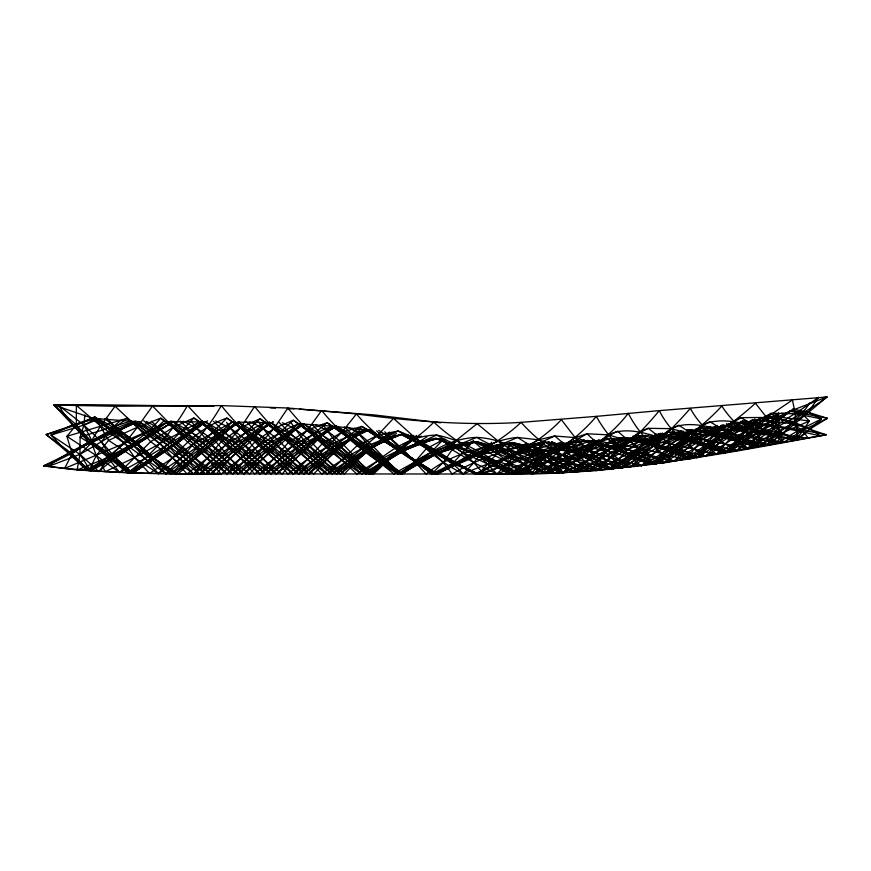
<?xml version="1.0" encoding="UTF-8"?>
<svg xmlns="http://www.w3.org/2000/svg" width="871" height="871" viewBox="0 0 871 871"><rect width="100%" height="100%" fill="white"/><g stroke="black" fill="none" stroke-linecap="round" stroke-linejoin="round"><path stroke-width="1.31" d="M84.901 414.857L83.899 425.07L80.121 437.1L79.958 454.368L77.116 469.981L43.55 465.833L134.58 421.477L172.817 445.016L210.706 473.998L249.683 442.381L269.422 421.825M547.99 441.869L620.196 468.326L661.252 445.625L699.544 428.097L725.881 435.859L766.926 445.037L782.931 433.562L826.971 396.991L659.282 410.633C639.586 434.738 616.788 455.773 589.558 471.157C563.178 460.128 535.6 452.789 508.631 443.579L507.76 449.175L508.414 473.955L524.342 464.581L575.35 440.574C606.695 442.969 637.147 451.113 666.38 462.479L826.22 434.781L779.937 419.125L771.053 413.311L733.73 434.15L696.942 457.678L625.454 437.634L582.449 452.604L533.945 473.617L508.849 462.555L483.307 449.959L473.334 441.194L452.136 449.697L443.285 462.381L431.668 474.009C414.531 461.826 397.84 448.217 384.721 431.766M389.391 432.092L386.931 435.141L340.507 474.009L303.816 446.3L265.579 422.359L238.164 445.31L199.797 473.998L160.068 443.84L134.58 421.477L92.74 418.32L46.109 434.575L72.119 453.693L88.962 470.732L96.246 455.577L108.581 440.345L137.422 427.226L160.721 418.178L199.84 445.048L238.164 474.009L295.313 429.479L304.306 423.829M416.556 435.413L401.781 449.937L369.391 474.009L332.178 447.411L303.859 423.959L265.579 445.484L226.917 474.009L187.178 441.695L152.534 406.006L115.081 406.245L53.958 405.059L88.57 441.804L127.743 472.92L172.817 445.016L207.559 420.856M512.366 442.522L507.76 449.175L478.56 455.032L452.485 463.601L431.668 474.009L401.781 449.937L369.533 429.719L332.178 447.411L293.385 474.009C266.45 454.412 242.28 431.45 221.288 405.603L152.534 406.006L137.422 427.226L124.782 443.219L107.558 457.177L88.962 470.732M809.714 402.794C800.895 417.917 784.662 427.073 777.128 443.132L733.73 434.15L691.106 430.111L653.718 445.756L613.01 469.044L588.742 459.257L551.561 441.913M95.472 418.646L72.511 425.037L50.986 435.032L79.958 454.368L98.902 471.614L110.258 456.36L125.707 440.846L171.228 420.911M361.117 428.804L344.317 444.852L308.748 474.009L271.001 445.625L232.611 421.804L193.667 443.916L149.496 473.454L105.358 471.636L64.65 468.424L43.55 465.833C76.115 455.424 101.45 430.688 134.58 421.477M491.669 442.228C478.517 460.389 454.608 462.73 436.491 474.009C415.511 461.205 394.748 447.509 376.631 430.84M511.506 443.187L521.272 449.273L573.314 472.147L618.192 449.643L658.465 434.226L702.679 439.245L747.743 448.663L763.192 428.837L779.937 419.125L792.969 409.12L808.125 412.244L827.45 418.276L802.735 430.492L783.628 442.326L779.251 434.313L778.674 413.192L763.192 428.837L728.842 452.136L660.142 433.312M331.557 425.93L313.778 443.753L276.423 474.009L238.164 445.31L199.851 421.629L134.624 457.547L105.358 471.636L96.246 455.577L91.194 441.379L76.332 424.95L53.958 405.059L85.902 404.645L213.918 406.322M506.508 443.012L478.571 473.998L452.485 463.601L402.598 434.096C376.25 441.575 354.747 459.3 332.178 474.009L293.385 445.114L265.579 422.359C237.075 435.805 211.533 454.292 187.058 473.955L149.496 473.454L134.624 457.547L124.782 443.219L94.808 416.795L76.332 424.95L46.109 434.575L90.715 470.852L115.277 457.558L173.318 421.76L205.469 421.891L243.738 444.395L282.128 474.009C297.697 456.186 313.865 437.797 334.921 426.387M235.508 422.337L216.15 442.065L175.125 473.889C148.375 456.164 126.197 431.972 96.757 418.287L83.899 425.07L50.986 435.032L68.428 453.399L87.035 470.471L137.193 444.46L167.853 421.608L205.458 445.168L243.738 474.009L282.128 442.936L300.909 423.611M202.377 420.856C182.42 442.272 156.78 456.85 132.806 473.171L110.258 456.36L80.121 437.1L130.596 421.139M526.03 443.056L513.139 455.228L507.989 464.668L478.571 473.998L456.981 464.08L401.357 434.477C371.906 440.846 345.7 456.132 321.813 474.009C302.662 454.063 283.402 433.802 260.015 418.744L240.701 427.65L221.201 441.771L193.591 473.976L150.683 441.651L137.422 427.226L115.081 406.245L100.579 426.006L91.194 441.379L107.558 457.177L119.556 472.55L144.586 458.669L205.469 421.891L232.611 445.157L271.001 474.009L322.444 435.032L336.086 426.148M544.092 442.457L513.269 473.9L487.967 464.025L463.198 452.866L440.682 438.614M172.959 421.194C143.867 442.577 110.53 456.85 77.116 469.981L128.483 472.899L178.217 473.889L483.329 473.998C598.998 477.341 713.066 455.881 826.22 434.781C798.62 428.957 770.748 425.19 742.876 421.096L725.881 435.859L705.575 456.23L661.252 445.625L619.673 437.623M584.016 439.942L547.739 473.301L496.884 453.236L473.334 441.194L452.485 463.601L436.491 474.009L366.277 429.839L332.178 426.137L298.709 423.742C270.25 436.153 244.882 454.129 221.201 474.009L187.058 473.955L160.068 443.84L137.422 427.226L126.926 418.341L66.904 436.317L72.119 453.693L87.035 470.471C114.253 451.624 145.109 439.028 173.318 421.76L210.717 444.177L249.683 474.009C265.437 454.989 282.781 437.111 303.859 423.959L340.507 446.594L373.332 474.009C388.814 461.129 400.998 441.379 421.346 436.142M545.148 442.49C533.041 451.962 525.616 466.116 512.094 473.922L436.621 435.065C406.615 435.565 383.371 455.37 361.933 474.009C333.811 456.143 308.813 433.954 287.898 408.009L221.288 405.603C206.765 431.287 186.176 452.582 165.991 473.813L100.579 426.006L76.365 405.374L76.332 424.95L88.57 441.804L110.955 457.493L131.227 473.105C156.366 459.148 178.653 440.911 199.851 421.629L226.917 444.003L265.579 474.009L332.178 426.137L369.391 449.164L402.348 474.009C419.691 460.672 441.162 453.562 458.135 440.127M163.759 420.878C144.608 441.074 119.033 452.702 98.902 471.614M706.479 427.258L737.28 441.695L747.841 448.663C770.41 426.006 802.213 416.774 826.971 396.991L823.247 397.622M594.174 440.432L651.813 464.472L688.602 441.151L722.897 425.2C748.429 427.356 774.58 428.423 798.304 439.213L821.516 418.918L808.125 412.244L790.324 411.079C767.199 423.241 743.899 435.456 724.258 452.974L688.602 441.151L658.465 434.226L639.172 447.727L596.036 470.634L510.929 442.806M674.35 431.221L653.718 445.756L629.907 467.259L548.556 442.337M120.372 420.639L114.264 425.995L101.341 441.782L79.958 454.368L48.003 466.606C72.609 447.585 103.148 438.287 126.926 418.341L167.384 444.939L205.425 473.998L263.009 428.586L273.048 421.912M622.765 437.547L583.744 471.538L533.542 452.604L511.865 442.795M562.035 442.022C550.472 451.058 539.748 461.129 531.974 473.715C500.379 460.868 466.965 452.942 436.077 438.309C410.687 441.706 389.718 456.883 371.558 474.009C351.416 458.124 329.63 444.025 312.439 424.732M662.504 432.974L620.196 468.326L575.35 440.574L507.989 464.668L513.269 473.9L605.683 438.342C637.311 439.844 668.188 447.259 698.041 457.515C705.815 443.579 716.06 430.84 730.431 423.35C760.971 422.664 790.781 429.153 820.362 435.925C803.138 423.154 781.81 417.427 760.492 418.145L725.881 435.859L691.422 458.582L649.069 444.058L632.923 436.861M599.128 439.507L582.449 452.604L562.96 472.757L487.477 446.877L472.986 440.998M701.972 427.715L656.233 463.884L587.283 440.291M578.78 441.118L562.133 454.684L545.409 473.41C521.99 464.766 501.054 450.862 477.7 442.011C449.044 443.361 420.693 452.92 400.529 474.009C382.021 454.586 359.919 439.376 336.652 426.235L298.72 446.192L260.07 474.009L221.201 441.771L187.494 405.505C172.523 431.972 151.75 454.412 127.743 472.92C105.805 449.697 75.57 434.487 59.261 406.289M636.745 435.772L618.192 449.643L596.036 470.634L554.718 436.001L538.528 439.833L477.297 473.998L401.357 434.477L366.234 449.207L327.18 474.009C299.787 455.13 275.421 432.364 254.593 406.43L240.701 427.65L199.797 473.998L172.817 445.016L143.661 420.769M798.304 439.213L795.332 413.681L792.403 399.985L766.774 417.438L705.575 456.23C686.402 445.408 669.309 430.568 659.282 410.633L596.352 416.36C575.012 441.869 546.128 458.712 517.026 473.868C490.983 459.507 466.421 440.878 436.621 435.065L401.204 451.396L366.234 474.009L336.576 447.454L298.709 423.742L271.001 445.625L232.611 474.009L160.721 418.178C141.614 441.096 115.081 454.564 90.715 470.852L79.958 454.368L92.478 442L138.935 421.477L176.356 444.025L216.15 474.009L243.738 444.395L271.012 422.685L308.748 445.484L344.317 474.009L357.426 460.226L373.332 446.192L386.931 435.141L393.224 433.05M826.971 396.991L790.324 411.079L779.937 419.125L774.286 426.169L769.714 435.435L762.277 446.05C731.39 438.755 700.153 432.31 668.275 432.136L627.839 449.534L583.744 471.538L545.333 442.076C521.272 448.674 499.061 459.91 478.571 473.998M396.436 433.595L371.558 448.14L336.576 474.009L298.72 446.192L271.012 422.685L238.142 422.141L210.717 444.177L178.217 473.889L125.707 440.846L114.264 425.995L106.926 418.396L118.75 430.764L137.542 443.491L153.949 458.015L175.125 473.889L205.458 445.168L232.611 421.804L260.07 444.352L298.72 474.009C320.735 458.56 342.249 442.13 366.277 429.839L436.589 474.009C465.833 458.636 496.753 445.353 521.076 422.359L596.352 416.36C607.185 436.251 623.375 452.485 641.47 465.865C670.18 448.707 699.13 430.938 721.83 405.995C732.718 423.208 749.071 435.729 766.926 445.037L774.101 435.369L778.892 425.897L771.249 421.422L760.492 418.145L744.509 430.949L729.691 451.984C699.413 443.121 668.449 436.306 636.799 435.522L594.555 452.604L547.739 473.301C536.34 462.621 527.968 448.271 512.562 442.642C484.777 448.238 459.148 460.628 434.379 474.009C406.626 456.36 377.862 439.485 356.424 413.954L287.898 408.009L273.984 428.51L232.611 474.009L205.458 445.168L180.134 421.107M205.469 421.891L176.356 444.025L128.483 472.899L110.258 456.36L101.341 441.782L83.899 425.07L59.533 406.017M613.805 438.287L594.555 452.604L577.288 472.006L531.669 455.707L477.7 442.011C450.547 447.618 423.502 456.056 401.781 474.009C384.47 460.65 367.192 446.257 354.66 428.194M742.876 421.096L689.516 458.875L670.844 452.027M239.416 421.989L205.458 445.168L165.991 473.813L137.193 444.46L92.74 418.32L53.958 405.059M273.222 421.902L238.164 445.31L210.706 473.998C191.217 454.259 171.315 434.215 146.372 421.39M648.645 434.977L627.839 449.534L609.221 469.48L562.133 454.684L513.661 442.838M426.932 436.785C407.955 449.512 386.55 458.549 369.391 474.009C352.32 459.093 335.139 443.415 322.825 424.242M304.382 423.981L271.001 445.625L243.738 474.009L216.15 442.065L195.757 427.617L183.052 421.205M239.155 421.989C215.91 438.407 194.81 457.808 171.217 473.878C146.23 455.533 121.886 436.447 96.757 418.287M710.725 426.496L688.602 441.151L663.724 462.839L583.33 440.193M683.202 431.025L661.252 445.625L641.47 465.865L594.555 452.604L548.752 442.185M717.388 425.734L694.187 440.998L656.233 463.884L605.683 438.342L576.134 453.323L531.974 473.715C519.007 454.684 495.697 448.445 476.709 437.405C446.453 438.331 422.141 457.656 398.276 474.009C369.348 457.264 342.924 436.404 321.628 410.513L307.539 430.024L265.579 474.009L238.164 445.31L213.515 421.357M366.038 429.936L340.507 446.594L303.816 474.009C278.72 454.597 252.361 436.992 226.917 418.069C197.358 428.216 178.196 450.884 158.489 473.682L108.581 440.345L94.808 416.795M246.395 421.771L298.72 474.009L341.835 432.299L356.424 413.954C410.981 421.172 466.039 425.81 521.076 422.359C537.799 441.14 558.921 454.967 577.288 472.006L598.671 460.313L619.727 447.324L639.782 431.831L648.231 428.303L659.456 437.09L696.942 457.678L721.242 436.153L752.522 419.898L791.695 423.611L802.735 430.492L808.212 438.287L779.251 434.313L770.791 425.69L742.952 421.466L722.331 434.411L689.516 458.875L649.069 444.058L619.771 437.558M206.144 421.346C181.114 437.667 157.586 456.35 132.806 473.171L115.277 457.558L101.341 441.782L136.039 420.813M695.57 429.022C716.452 434.596 736.768 441.967 757.835 446.888L759.937 437.884L754.7 429.588L742.952 421.466L727.035 431.014L690.387 458.712L668.83 450.895L646.75 440.704L632.977 436.164M365.842 429.033C344.829 438.723 329.336 457.384 313.778 474.009L276.423 444.787L238.142 422.141L199.84 445.048L158.489 473.682L132.664 444.362L92.74 418.32L76.332 424.95L66.904 436.317L96.246 455.577L119.556 472.55L150.683 441.651L173.264 427.345L193.787 417.982C217.315 432.789 236.487 453.149 254.593 474.009C278.056 454.433 303.5 437.1 332.178 426.137L398.276 474.009L456.154 440.519L477.123 423.654L497.983 440.987L545.409 473.41C576.188 458.2 607.054 441.064 628.296 413.257C638.356 433.453 654.785 449.425 673.708 461.369C702.004 443.579 730.66 425.886 755.418 403.251C766.948 417.514 777.749 434.368 796.432 439.768L809.682 429.153L827.45 418.276L790.324 411.079M271.012 422.685L232.611 445.157L193.591 473.976L167.384 444.939L138.935 421.477L88.57 441.804L72.119 453.693L64.65 468.424L124.782 443.219L167.853 421.608L193.667 443.916L221.201 474.009M700.589 428.151L686.751 436.142L651.813 464.472L618.192 449.643L592.759 440.421L547.162 454.477L496.949 473.976L473.889 462.719L452.136 449.697L443.001 439.822L426.148 448.848L415.032 461.761L401.781 474.009C382.532 459.583 369.62 437.536 347.398 427.03M746.382 420.464L722.331 434.411L691.422 458.582L636.799 435.522L585.726 462.055L562.96 472.757L544.887 454.782L517.526 437.438C487.063 439.953 462.762 460.313 436.589 474.009C409.838 460.988 388.052 440.16 361.803 426.409L341.835 432.299L321.813 444.254L293.385 474.009L265.579 445.484L238.142 422.141M659.717 433.627L646.75 440.704L613.01 469.044L582.449 452.604L561.207 442.468C527.957 451.145 494.619 459.768 463.198 474.009C444.667 464.058 426.834 451.875 413.496 435.424M173.318 421.76L199.84 445.048L226.917 474.009L254.593 442.196L273.984 428.51L293.309 420.247C316.804 435.228 336.467 455.163 356.805 474.009C381.324 457.591 407.987 443.84 437.34 438.821L475.403 454.869L517.026 473.868L544.887 454.782L561.207 442.468L607.435 450.938L653.762 464.243C670.289 451.94 689.418 441.956 702.07 425.288C719.675 416.338 740.796 423.404 759.207 426.224L777.128 443.132L797.455 431.036L821.516 418.918L795.332 413.681L771.053 413.311L759.207 426.224L716.648 454.314L671.051 443.796L625.454 437.634L607.435 450.938L589.558 471.157L561.632 447.868L538.528 439.833L517.526 437.438C490.678 449.305 462.762 458.865 437.46 474.009L381.912 440.095L361.803 426.409L332.178 447.411L303.816 474.009C288.051 457.373 271.175 441.259 258.85 421.825M790.607 410.742C767.231 422.729 743.213 434.324 724.258 452.974L694.187 440.998L668.275 432.136L639.172 447.727L630.473 457.21L622.014 468.163L576.134 453.323L531.713 443.524L507.76 449.175L513.139 455.228L533.945 473.617L563.069 447.465L577.419 441.325M654.709 434.237L694.187 440.998L736.79 450.677C763.562 432.081 792.414 416.73 818.577 397.274L808.125 412.244L757.835 446.812C742.212 437.667 725.14 431.352 709.832 421.684C691.411 430.568 675.548 443.949 666.38 462.479L600.239 470.286L554.294 452.201L512.562 442.642L475.403 454.869L437.46 474.009C414.596 459.55 391.308 445.745 369.533 429.719C345.929 439.496 325.514 454.793 308.748 474.009C290.87 454.324 275.769 431.7 249.716 421.978M778.674 413.192L757.476 423.644L744.553 432.179L737.28 441.695L725.499 452.746L706.163 446.79L670.496 432.539M619.629 437.569L605.465 444.526L573.314 472.147L538.191 448.772L531.713 443.524L524.386 449.186L475.414 473.998L456.981 464.08M717.345 425.505C692.652 434.4 670.528 448.598 649.94 464.689L593.151 439.659M100.111 418.505L83.899 425.07L92.478 442L115.277 457.558L131.227 473.105C154.57 457.754 175.115 438.679 193.787 417.982L232.611 445.157L260.07 474.009L287.974 443.001L307.539 430.024L327.104 422.718L341.835 432.299L394.062 474.009C419.637 457.329 448.826 448.968 476.709 437.405C506.78 438.799 531.506 456.219 555.088 473.062C573.608 461.576 593.445 451.134 608.285 434.847C625.53 426.365 645.542 433.279 662.842 438.255L674.219 450.089L685.281 459.572L725.793 430.601L733.861 421.51L740.905 417.645L766.774 417.438L796.377 421.978L769.714 435.435L747.743 448.663L725.793 430.601C708.21 426.866 688.003 420.247 670.888 428.684C651.813 444.417 630.811 457.504 609.221 469.48L575.176 437.623L561.36 419.67C537.973 444.722 506.41 458.418 476.611 473.998L418.374 443.339L398.178 430.949L377.622 435.271L356.805 445.974L327.18 474.009L298.72 446.192L279.417 433.279L260.015 418.744L232.611 445.157L205.425 473.998C188.593 455.217 169.388 438.875 151.51 421.281M538.398 442.893L521.272 449.273L496.949 473.976L478.56 455.032L452.147 445.44L436.077 438.309L401.204 451.396L361.933 474.009L332.178 447.411L312.841 434.738L293.309 420.247L265.579 445.484L238.164 474.009L195.757 427.617L191.304 420.976M366.277 429.839C337.175 438.603 311.491 455.119 287.974 474.009C269.466 453.486 250.402 432.985 226.917 418.069L171.217 473.878L137.542 443.491L104.814 418.875M681.71 430.916C654.883 439.136 630.942 453.965 607.816 469.502L572.105 450.83L551.757 441.815M503.264 442.914L483.307 449.959L473.889 462.719L463.198 474.009C448.358 456.252 425.037 449.882 408.031 434.879M508.631 443.579L478.56 455.032L508.414 473.955M645.683 435.173L610.909 447.912L564.266 472.583L533.542 452.604L513.607 443.045M610.593 438.363L572.105 450.83L521.555 473.802C508.065 461.826 494.38 449.371 477.7 442.011M574.49 441.183L533.542 452.604L483.329 473.998C472.082 458.451 456.524 446.801 439.452 438.32M539.497 443.012C508.86 448.5 479.028 458.081 452.136 474.009C441.238 458.429 426.257 445.821 410.72 435.119M509.753 442.98C479.975 447.041 449.817 454.433 426.148 474.009C411.373 458.582 397.35 441.292 378.765 430.405M445.549 439.387L443.001 439.822L431.668 451.635L418.069 462.762L402.348 474.009L366.234 449.207L336.652 426.235L303.816 446.3L276.423 474.009L249.683 442.381L230.14 428.02L215.605 420.922M477.297 473.998L562.775 472.713L600.239 470.286C612.629 452.55 628.579 437.699 648.231 428.303L670.888 428.684L694.241 434.596L705.662 445.549L716.648 454.314L733.73 434.15L742.919 427.019L752.522 419.898L757.476 423.644L754.7 429.588L744.857 439.637L730.05 451.962L686.392 439.463L656.048 434.237M765.402 416.752L778.696 416.969L809.355 420.965L796.432 439.768L754.166 430.699L730.431 423.35L694.187 440.998L673.708 461.369L627.839 449.534L584.539 440.41M781.254 413.246L801.93 413.692L809.355 420.965L779.251 434.313L757.835 446.888L727.035 431.014L709.157 427.236M740.339 421.401L742.952 421.466M270.086 407.889L275.497 408.074M287.539 408.575L294.148 408.913M299.428 409.174L373.648 414.868L440.661 422.794M688.003 429.839L722.331 434.411L770.617 444.831L779.251 434.313L754.7 429.588L721.221 425.331M686.762 429.784C707.829 433.889 731.085 433.116 747.841 448.663M721.123 425.505L754.166 430.699L759.937 437.884L783.628 442.326C770.998 431.352 755.07 426.061 740.905 417.645L702.679 439.245L663.724 462.839C647.665 453.443 631.279 444.047 617.713 431.156C596.82 441.347 579.389 456.731 562.775 472.713L516.841 453.334L474.891 441.771C448.162 446.311 423.458 458.886 401.204 474.009C375.913 457.743 351.993 439.648 327.104 422.718L298.72 446.192L271.001 474.009C255.671 457.286 239.122 441.292 226.569 422.326M671.824 432.092L686.751 436.142L725.499 452.746L744.857 439.637L770.791 425.69L778.696 416.969L776.769 413.518M653.718 445.756L625.226 437.536M726.447 423.676L744.553 432.179L759.937 437.884L757.835 446.812C735.418 441.717 714.046 433.039 691.106 430.111L671.051 443.796L629.907 467.259L597.125 443.197L587.021 433.78L575.176 437.623L521.032 473.802L476.589 453.366L437.34 438.821C412.702 444.711 389.86 456.36 371.558 474.009C353.103 457.297 339.255 434.89 315.596 424.689M282.302 422.751C307.43 432.604 322.466 455.391 340.507 474.009C357.731 455.871 378.591 441.543 402.598 434.096L419.354 444.384L475.414 473.998L516.841 453.334L554.718 436.001L575.176 437.623L598.039 445.016L622.014 468.163C648.699 452.441 670.093 431.45 690.365 408.39C700.578 427.498 718.085 440.628 736.79 450.677L754.166 430.699L757.476 423.644L754.787 418.918M456.513 463.742L436.589 452.256L415.696 438.363L393.518 418.363L377.622 435.271L332.178 474.009L279.123 422.489M298.709 423.742L327.18 446.366L366.234 474.009C388.041 455.664 413.758 442.468 433.9 422.13C456.807 443.883 485.191 457.95 512.094 473.922L554.294 452.201L587.021 433.78L608.285 434.847L631.148 441.728L642.635 454.118L653.762 464.243L662.2 453.334L671.051 443.796L699.544 428.097C732.206 427.726 764.259 434.215 796.181 440.301L797.455 431.036L795.452 422.707L795.332 413.681L792.969 409.12M344.35 426.899C361.781 444.275 381.28 459.583 401.204 474.009L437.46 453.453L474.891 441.771L511.985 455.315L555.088 473.062L576.134 453.323L592.759 440.421L639.172 447.727L685.281 459.572L702.679 439.245L722.897 425.2L735.331 428.26L744.553 432.179L738.075 441.935L728.842 452.136L690.736 433.246L678.945 425.2C660.087 434.324 644.17 448.249 634.175 466.78C605.748 454.706 576.069 445.712 545.333 442.076L511.985 455.315L476.611 473.998C449.73 460.933 426.191 441.597 398.178 430.949C375.76 442.49 354.584 456.219 336.576 474.009C320.354 458.048 303.489 442.065 291.186 422.794"/></g></svg>
